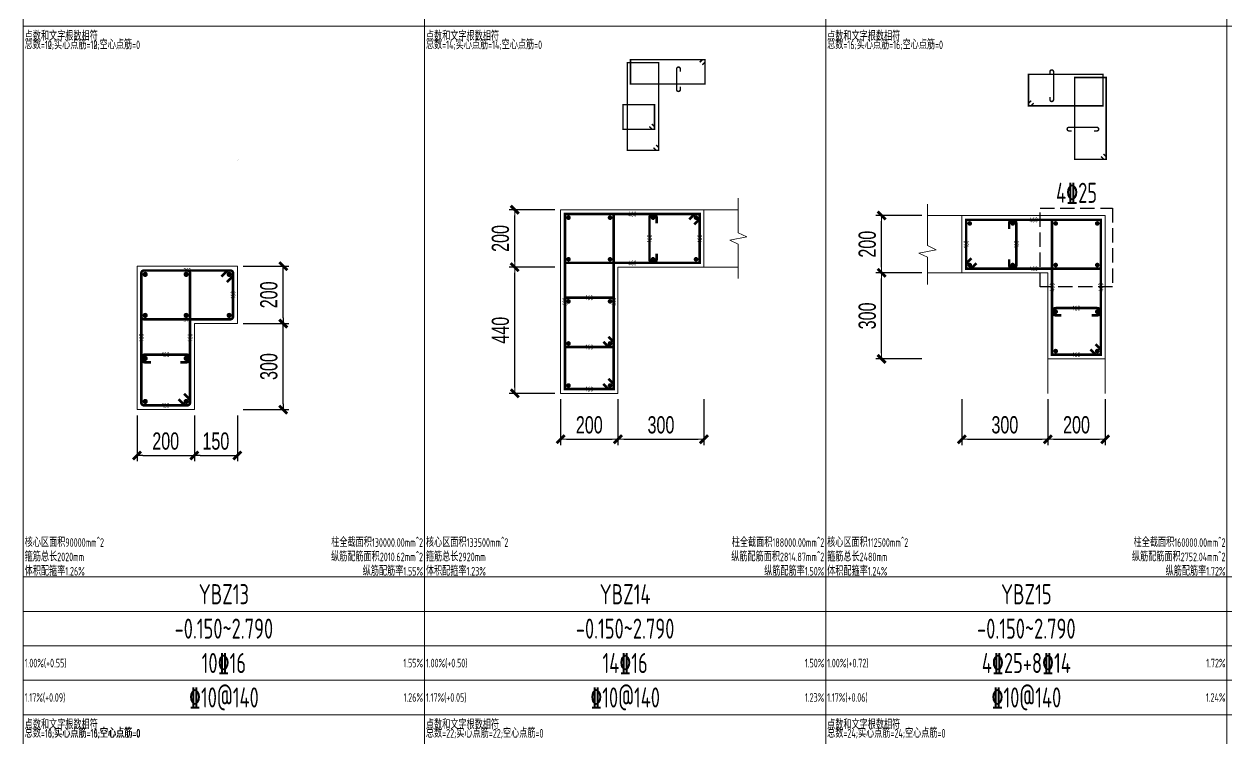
# Model space of a CAD drawing. Extents: x -129922 to 1190196, y -520662 to 139923.
# Drawn here: x 387301 to 408287, y -175240 to -162780 of the extents above; entities that cross this region are included whole.
import ezdxf
from ezdxf.enums import TextEntityAlignment as Align

# ---------------------------------------------------------------- set-up
doc = ezdxf.new("R2010")
doc.units = 0
doc.header["$LTSCALE"] = 1000
doc.header["$MEASUREMENT"] = 0
doc.linetypes.add('DASH', pattern=[0.35, 0.25, -0.1])
for name, color, linetype, lineweight in [('S-墙柱-REIN', 1, 'Continuous', 20), ('S-墙柱-大样细线', 7, 'Continuous', 20), ('S-墙柱-编号', 4, 'Continuous', 20), ('S-大样-DIM', 3, 'Continuous', 20), ('S-大样-REIN', 1, 'Continuous', 20), ('S-大样-实线', 2, 'Continuous', 20), ('S-通用-TAB', 7, 'Continuous', 20)]:
    doc.layers.add(name, color=color, linetype=linetype, lineweight=lineweight)
doc.layers.add('z-计算配筋', color=7, linetype='Continuous')
doc.layers.add('z-详图标注', color=3, linetype='Continuous')
doc.layers.add('箍筋长度', color=3, linetype='Continuous', plot=False)
doc.layers.add('配箍校核', color=34, linetype='Continuous', plot=False)
doc.styles.add('BW_Dim', font='Bweng.shx', dxfattribs={"width": 0.7, "bigfont": 'hztxt.shx'})
doc.styles.add('BW_Rein', font='tssdeng.shx', dxfattribs={"width": 0.7, "bigfont": 'hztxt.shx'})
doc.styles.add('TSSD_Rein', font='tssdeng.shx', dxfattribs={"width": 0.7, "bigfont": 'hztxt.shx'})
doc.dimstyles.new('Cyz_20_100', dxfattribs={"dimtxt": 300, "dimasz": 100, "dimexe": 100, "dimexo": 100, "dimgap": 100, "dimtad": 1, "dimdec": 0, "dimlfac": 0.2, "dimzin": 0, "dimdsep": 46, "dimtxsty": 'BW_Dim', "dimblk": '_bwk', "dimcen": 0, "dimclrt": 7, "dimadec": 0, "dimazin": 0, "dimtfac": 1, "dimtdec": 0, "dimtix": 1, "dimtmove": 2, "dimatfit": 0, "dimfxl": 0, "dimtolj": 1, "dimtzin": 0, "dimarcsym": 0})

# ---------------------------------------------------------------- blocks, each defined once
blk = doc.blocks.new('_bwk')
blk.add_line((-1, 0), (0, 0))
at = {"const_width": 0.5}
blk.add_lwpolyline([(-0.7, -0.7), (0.7, 0.7)], dxfattribs=at)
blk = doc.blocks.new('*D2057')
at = {"layer": 'Defpoints', "color": 0, "transparency": 16777216}
for p in [(405162, -169217), (406162, -169217), (406162, -170017)]:
    blk.add_point(p, dxfattribs=at)
at = {"layer": 'S-大样-DIM', "color": 0, "lineweight": -2, "transparency": 16777216}
for p, q in [((405162, -169317), (405162, -170117)), ((406162, -169317), (406162, -170117)), ((405262, -170017), (406062, -170017))]:
    blk.add_line(p, q, dxfattribs=at)
at = {"layer": 'S-大样-DIM', "color": 0, "lineweight": -2, "transparency": 16777216, "xscale": 100, "yscale": 100, "zscale": 100, "rotation": 180}
blk.add_blockref('_bwk', (405162, -170017), dxfattribs=at)
at = {"layer": 'S-大样-DIM', "color": 0, "lineweight": -2, "transparency": 16777216, "xscale": 100, "yscale": 100, "zscale": 100}
blk.add_blockref('_bwk', (406162, -170017), dxfattribs=at)
at = {"layer": 'S-大样-DIM', "color": 7, "transparency": 16777216, "insert": (405662, -169767), "char_height": 300, "attachment_point": 5, "style": 'BW_Dim'}
blk.add_mtext('\\A1;200', dxfattribs=at)
blk = doc.blocks.new('*D2058')
at = {"layer": 'Defpoints', "color": 0, "transparency": 16777216}
for p in [(403662, -169217), (405162, -169217), (405162, -170017)]:
    blk.add_point(p, dxfattribs=at)
at = {"layer": 'S-大样-DIM', "color": 0, "lineweight": -2, "transparency": 16777216}
for p, q in [((403662, -169317), (403662, -170117)), ((405162, -169317), (405162, -170117)), ((403762, -170017), (405062, -170017))]:
    blk.add_line(p, q, dxfattribs=at)
at = {"layer": 'S-大样-DIM', "color": 0, "lineweight": -2, "transparency": 16777216, "xscale": 100, "yscale": 100, "zscale": 100, "rotation": 180}
blk.add_blockref('_bwk', (403662, -170017), dxfattribs=at)
at = {"layer": 'S-大样-DIM', "color": 0, "lineweight": -2, "transparency": 16777216, "xscale": 100, "yscale": 100, "zscale": 100}
blk.add_blockref('_bwk', (405162, -170017), dxfattribs=at)
at = {"layer": 'S-大样-DIM', "color": 7, "transparency": 16777216, "insert": (404412, -169767), "char_height": 300, "attachment_point": 5, "style": 'BW_Dim'}
blk.add_mtext('\\A1;300', dxfattribs=at)
blk = doc.blocks.new('*D2059')
at = {"layer": 'Defpoints', "color": 0, "transparency": 16777216}
for p in [(402262, -166117), (403062, -166117), (403062, -167117)]:
    blk.add_point(p, dxfattribs=at)
at = {"layer": 'S-大样-DIM', "color": 0, "lineweight": -2, "transparency": 16777216}
for p, q in [((402962, -166117), (402162, -166117)), ((402262, -167017), (402262, -166217)), ((402962, -167117), (402162, -167117))]:
    blk.add_line(p, q, dxfattribs=at)
at = {"layer": 'S-大样-DIM', "color": 0, "lineweight": -2, "transparency": 16777216, "xscale": 100, "yscale": 100, "zscale": 100}
for p, rotation in [((402262, -166117), 90), ((402262, -167117), 270)]:
    blk.add_blockref('_bwk', p, dxfattribs=dict(at, rotation=rotation))
at = {"layer": 'S-大样-DIM', "color": 7, "transparency": 16777216, "insert": (402012, -166617), "char_height": 300, "attachment_point": 5, "rotation": 90, "style": 'BW_Dim'}
blk.add_mtext('\\A1;200', dxfattribs=at)
blk = doc.blocks.new('*D2060')
at = {"layer": 'Defpoints', "color": 0, "transparency": 16777216}
for p in [(402262, -167117), (403062, -167117), (403062, -168617)]:
    blk.add_point(p, dxfattribs=at)
at = {"layer": 'S-大样-DIM', "color": 0, "lineweight": -2, "transparency": 16777216}
for p, q in [((402962, -167117), (402162, -167117)), ((402262, -168517), (402262, -167217)), ((402962, -168617), (402162, -168617))]:
    blk.add_line(p, q, dxfattribs=at)
at = {"layer": 'S-大样-DIM', "color": 0, "lineweight": -2, "transparency": 16777216, "xscale": 100, "yscale": 100, "zscale": 100}
for p, rotation in [((402262, -167117), 90), ((402262, -168617), 270)]:
    blk.add_blockref('_bwk', p, dxfattribs=dict(at, rotation=rotation))
at = {"layer": 'S-大样-DIM', "color": 7, "transparency": 16777216, "insert": (402012, -167867), "char_height": 300, "attachment_point": 5, "rotation": 90, "style": 'BW_Dim'}
blk.add_mtext('\\A1;300', dxfattribs=at)
blk = doc.blocks.new('*D2061')
at = {"layer": 'Defpoints', "color": 0, "transparency": 16777216}
for p in [(397662, -169217), (399162, -169217), (399162, -170017)]:
    blk.add_point(p, dxfattribs=at)
at = {"layer": 'S-大样-DIM', "color": 0, "lineweight": -2, "transparency": 16777216}
for p, q in [((397662, -169317), (397662, -170117)), ((399162, -169317), (399162, -170117)), ((397762, -170017), (399062, -170017))]:
    blk.add_line(p, q, dxfattribs=at)
at = {"layer": 'S-大样-DIM', "color": 0, "lineweight": -2, "transparency": 16777216, "xscale": 100, "yscale": 100, "zscale": 100, "rotation": 180}
blk.add_blockref('_bwk', (397662, -170017), dxfattribs=at)
at = {"layer": 'S-大样-DIM', "color": 0, "lineweight": -2, "transparency": 16777216, "xscale": 100, "yscale": 100, "zscale": 100}
blk.add_blockref('_bwk', (399162, -170017), dxfattribs=at)
at = {"layer": 'S-大样-DIM', "color": 7, "transparency": 16777216, "insert": (398412, -169767), "char_height": 300, "attachment_point": 5, "style": 'BW_Dim'}
blk.add_mtext('\\A1;300', dxfattribs=at)
blk = doc.blocks.new('*D2062')
at = {"layer": 'Defpoints', "color": 0, "transparency": 16777216}
for p in [(396662, -169217), (397662, -169217), (397662, -170017)]:
    blk.add_point(p, dxfattribs=at)
at = {"layer": 'S-大样-DIM', "color": 0, "lineweight": -2, "transparency": 16777216}
for p, q in [((396662, -169317), (396662, -170117)), ((397662, -169317), (397662, -170117)), ((396762, -170017), (397562, -170017))]:
    blk.add_line(p, q, dxfattribs=at)
at = {"layer": 'S-大样-DIM', "color": 0, "lineweight": -2, "transparency": 16777216, "xscale": 100, "yscale": 100, "zscale": 100, "rotation": 180}
blk.add_blockref('_bwk', (396662, -170017), dxfattribs=at)
at = {"layer": 'S-大样-DIM', "color": 0, "lineweight": -2, "transparency": 16777216, "xscale": 100, "yscale": 100, "zscale": 100}
blk.add_blockref('_bwk', (397662, -170017), dxfattribs=at)
at = {"layer": 'S-大样-DIM', "color": 7, "transparency": 16777216, "insert": (397162, -169767), "char_height": 300, "attachment_point": 5, "style": 'BW_Dim'}
blk.add_mtext('\\A1;200', dxfattribs=at)
blk = doc.blocks.new('*D2063')
at = {"layer": 'Defpoints', "color": 0, "transparency": 16777216}
for p in [(395862, -166017), (396662, -166017), (396662, -167017)]:
    blk.add_point(p, dxfattribs=at)
at = {"layer": 'S-大样-DIM', "color": 0, "lineweight": -2, "transparency": 16777216}
for p, q in [((396562, -166017), (395762, -166017)), ((395862, -166917), (395862, -166117)), ((396562, -167017), (395762, -167017))]:
    blk.add_line(p, q, dxfattribs=at)
at = {"layer": 'S-大样-DIM', "color": 0, "lineweight": -2, "transparency": 16777216, "xscale": 100, "yscale": 100, "zscale": 100}
for p, rotation in [((395862, -166017), 90), ((395862, -167017), 270)]:
    blk.add_blockref('_bwk', p, dxfattribs=dict(at, rotation=rotation))
at = {"layer": 'S-大样-DIM', "color": 7, "transparency": 16777216, "insert": (395612, -166517), "char_height": 300, "attachment_point": 5, "rotation": 90, "style": 'BW_Dim'}
blk.add_mtext('\\A1;200', dxfattribs=at)
blk = doc.blocks.new('*D2064')
at = {"layer": 'Defpoints', "color": 0, "transparency": 16777216}
for p in [(395862, -167017), (396662, -167017), (396662, -169217)]:
    blk.add_point(p, dxfattribs=at)
at = {"layer": 'S-大样-DIM', "color": 0, "lineweight": -2, "transparency": 16777216}
for p, q in [((396562, -167017), (395762, -167017)), ((395862, -169117), (395862, -167117)), ((396562, -169217), (395762, -169217))]:
    blk.add_line(p, q, dxfattribs=at)
at = {"layer": 'S-大样-DIM', "color": 0, "lineweight": -2, "transparency": 16777216, "xscale": 100, "yscale": 100, "zscale": 100}
for p, rotation in [((395862, -167017), 90), ((395862, -169217), 270)]:
    blk.add_blockref('_bwk', p, dxfattribs=dict(at, rotation=rotation))
at = {"layer": 'S-大样-DIM', "color": 7, "transparency": 16777216, "insert": (395612, -168117), "char_height": 300, "attachment_point": 5, "rotation": 90, "style": 'BW_Dim'}
blk.add_mtext('\\A1;440', dxfattribs=at)
blk = doc.blocks.new('*D2148')
at = {"layer": 'Defpoints', "color": 0, "transparency": 16777216}
for p in [(391022, -168000), (391822, -168000), (391022, -169500)]:
    blk.add_point(p, dxfattribs=at)
at = {"layer": 'z-详图标注', "color": 0, "lineweight": -2, "transparency": 16777216}
for p, q in [((391122, -168000), (391922, -168000)), ((391822, -169400), (391822, -168100)), ((391122, -169500), (391922, -169500))]:
    blk.add_line(p, q, dxfattribs=at)
at = {"layer": 'z-详图标注', "color": 0, "lineweight": -2, "transparency": 16777216, "xscale": 100, "yscale": 100, "zscale": 100}
for p, rotation in [((391822, -168000), 90), ((391822, -169500), 270)]:
    blk.add_blockref('_bwk', p, dxfattribs=dict(at, rotation=rotation))
at = {"layer": 'z-详图标注', "color": 7, "transparency": 16777216, "insert": (391572, -168750), "char_height": 300, "attachment_point": 5, "rotation": 90, "style": 'BW_Dim'}
blk.add_mtext('\\A1;300', dxfattribs=at)
blk = doc.blocks.new('*D2149')
at = {"layer": 'Defpoints', "color": 0, "transparency": 16777216}
for p in [(391022, -167000), (391822, -167000), (391022, -168000)]:
    blk.add_point(p, dxfattribs=at)
at = {"layer": 'z-详图标注', "color": 0, "lineweight": -2, "transparency": 16777216}
for p, q in [((391122, -167000), (391922, -167000)), ((391822, -167900), (391822, -167100)), ((391122, -168000), (391922, -168000))]:
    blk.add_line(p, q, dxfattribs=at)
at = {"layer": 'z-详图标注', "color": 0, "lineweight": -2, "transparency": 16777216, "xscale": 100, "yscale": 100, "zscale": 100}
for p, rotation in [((391822, -167000), 90), ((391822, -168000), 270)]:
    blk.add_blockref('_bwk', p, dxfattribs=dict(at, rotation=rotation))
at = {"layer": 'z-详图标注', "color": 7, "transparency": 16777216, "insert": (391572, -167500), "char_height": 300, "attachment_point": 5, "rotation": 90, "style": 'BW_Dim'}
blk.add_mtext('\\A1;200', dxfattribs=at)
blk = doc.blocks.new('*D2150')
at = {"layer": 'Defpoints', "color": 0, "transparency": 16777216}
for p in [(389272, -169500), (390272, -169500), (390272, -170300)]:
    blk.add_point(p, dxfattribs=at)
at = {"layer": 'z-详图标注', "color": 0, "lineweight": -2, "transparency": 16777216}
for p, q in [((389272, -169600), (389272, -170400)), ((390272, -169600), (390272, -170400)), ((389372, -170300), (390172, -170300))]:
    blk.add_line(p, q, dxfattribs=at)
at = {"layer": 'z-详图标注', "color": 0, "lineweight": -2, "transparency": 16777216, "xscale": 100, "yscale": 100, "zscale": 100, "rotation": 180}
blk.add_blockref('_bwk', (389272, -170300), dxfattribs=at)
at = {"layer": 'z-详图标注', "color": 0, "lineweight": -2, "transparency": 16777216, "xscale": 100, "yscale": 100, "zscale": 100}
blk.add_blockref('_bwk', (390272, -170300), dxfattribs=at)
at = {"layer": 'z-详图标注', "color": 7, "transparency": 16777216, "insert": (389772, -170050), "char_height": 300, "attachment_point": 5, "style": 'BW_Dim'}
blk.add_mtext('\\A1;200', dxfattribs=at)
blk = doc.blocks.new('*D2151')
at = {"layer": 'Defpoints', "color": 0, "transparency": 16777216}
for p in [(390272, -169500), (391022, -169500), (391022, -170300)]:
    blk.add_point(p, dxfattribs=at)
at = {"layer": 'z-详图标注', "color": 0, "lineweight": -2, "transparency": 16777216}
for p, q in [((390272, -169600), (390272, -170400)), ((391022, -169600), (391022, -170400)), ((390372, -170300), (390922, -170300))]:
    blk.add_line(p, q, dxfattribs=at)
at = {"layer": 'z-详图标注', "color": 0, "lineweight": -2, "transparency": 16777216, "xscale": 100, "yscale": 100, "zscale": 100, "rotation": 180}
blk.add_blockref('_bwk', (390272, -170300), dxfattribs=at)
at = {"layer": 'z-详图标注', "color": 0, "lineweight": -2, "transparency": 16777216, "xscale": 100, "yscale": 100, "zscale": 100}
blk.add_blockref('_bwk', (391022, -170300), dxfattribs=at)
at = {"layer": 'z-详图标注', "color": 7, "transparency": 16777216, "insert": (390647, -170050), "char_height": 300, "attachment_point": 5, "style": 'BW_Dim'}
blk.add_mtext('\\A1;150', dxfattribs=at)

msp = doc.modelspace()

# ---------------------------------------------------------------- linework, layer by layer
at = {"linetype": 'DASH'}
msp.add_lwpolyline([(405027.9, -165987.9), (406292.4, -165987.9), (406292.4, -167362.5), (405027.9, -167362.5)], close=True, dxfattribs=at)
at = {"layer": 'S-墙柱-REIN'}
for points, const_width in [([(396779.1, -166154.9, 1), (396819.1, -166154.9, 1)], 40), ([(397504.1, -166154.9, 1), (397544.1, -166154.9, 1)], 40), ([(398254.1, -166154.9, 1), (398294.1, -166154.9, 1)], 40), ([(399004.1, -166154.9, 1), (399044.1, -166154.9, 1)], 40), ([(403779.1, -166254.9, 1), (403819.1, -166254.9, 1)], 40), ([(404529.1, -166254.9, 1), (404569.1, -166254.9, 1)], 40), ([(405279.1, -166254.9, 1), (405319.1, -166254.9, 1)], 40), ([(406004.1, -166254.9, 1), (406044.1, -166254.9, 1)], 40), ([(396779.1, -166879.9, 1), (396819.1, -166879.9, 1)], 40), ([(397504.1, -166879.9, 1), (397544.1, -166879.9, 1)], 40), ([(398254.1, -166879.9, 1), (398294.1, -166879.9, 1)], 40), ([(399004.1, -166879.9, 1), (399044.1, -166879.9, 1)], 40), ([(403779.1, -166979.9, 1), (403819.1, -166979.9, 1)], 40), ([(404529.1, -166979.9, 1), (404569.1, -166979.9, 1)], 40), ([(405279.1, -166979.9, 1), (405319.1, -166979.9, 1)], 40), ([(406004.1, -166979.9, 1), (406044.1, -166979.9, 1)], 40), ([(389391.6, -167142.9, 1), (389436.6, -167142.9, 1)], 45), ([(390106.6, -167142.9, 1), (390151.6, -167142.9, 1)], 45), ([(390856.6, -167142.9, 1), (390901.6, -167142.9, 1)], 45), ([(396779.1, -167613.3, 1), (396819.1, -167613.3, 1)], 40), ([(397504.1, -167613.3, 1), (397544.1, -167613.3, 1)], 40), ([(389391.6, -167857.9, 1), (389436.6, -167857.9, 1)], 45), ([(390106.6, -167857.9, 1), (390151.6, -167857.9, 1)], 45), ([(390856.6, -167857.9, 1), (390901.6, -167857.9, 1)], 45), ([(405279.1, -167793.5, 1), (405319.1, -167793.5, 1)], 40), ([(406004.1, -167793.5, 1), (406044.1, -167793.5, 1)], 40), ([(396779.1, -168346.6, 1), (396819.1, -168346.6, 1)], 40), ([(397504.1, -168346.6, 1), (397544.1, -168346.6, 1)], 40), ([(405279.1, -168479.9, 1), (405319.1, -168479.9, 1)], 40), ([(406004.1, -168479.9, 1), (406044.1, -168479.9, 1)], 40), ([(389391.6, -168607.9, 1), (389436.6, -168607.9, 1)], 45), ([(390106.6, -168607.9, 1), (390151.6, -168607.9, 1)], 45), ([(396779.1, -169079.9, 1), (396819.1, -169079.9, 1)], 40), ([(397504.1, -169079.9, 1), (397544.1, -169079.9, 1)], 40), ([(389391.6, -169357.9, 1), (389436.6, -169357.9, 1)], 45), ([(390106.6, -169357.9, 1), (390151.6, -169357.9, 1)], 45)]:
    msp.add_lwpolyline(points, format="xyb", close=True, dxfattribs=dict(at, const_width=const_width))
at = {"layer": 'S-墙柱-大样细线'}
for points in [[(397661.6, -167017.4), (397661.6, -169217.4), (396661.6, -169217.4), (396661.6, -166017.4), (399161.6, -166017.4), (399161.6, -167017.4)], [(405161.6, -167117.4), (403661.6, -167117.4), (403661.6, -166117.4), (406161.6, -166117.4), (406161.6, -168617.4), (405161.6, -168617.4)], [(390271.6, -168000.4), (390271.6, -169500.4), (389271.6, -169500.4), (389271.6, -167000.4), (391021.6, -167000.4), (391021.6, -168000.4)]]:
    msp.add_lwpolyline(points, close=True, dxfattribs=at)
at = {"layer": 'S-大样-REIN'}
for points, const_width in [([(398283.9, -164934), (398329.9, -164979.9), (398374.1, -164979.9), (398374.1, -163454.9), (397824.1, -163454.9), (397824.1, -164979.9), (398374.1, -164979.9), (398374.1, -164935.7), (398328.1, -164889.8)], 25), ([(399134.4, -163488.8), (399180.3, -163442.9), (399180.3, -163398.7), (397880.3, -163398.7), (397880.3, -163823.7), (399180.3, -163823.7), (399180.3, -163398.7), (399136.1, -163398.7), (399090.2, -163444.6)], 25), ([(404870, -164114.8), (404824.1, -164160.7), (404824.1, -164204.9), (406124.1, -164204.9), (406124.1, -163654.9), (404824.1, -163654.9), (404824.1, -164204.9), (404868.3, -164204.9), (404914.2, -164159)], 25), ([(406090.2, -165090.2), (406136.1, -165136.2), (406180.3, -165136.2), (406180.3, -163711.2), (405630.3, -163711.2), (405630.3, -165136.2), (406180.3, -165136.2), (406180.3, -165092), (406134.4, -165046)], 25), ([(398253.1, -164523.1), (398299.1, -164569.1), (398299.1, -164613.3), (397749.1, -164613.3), (397749.1, -164184.1), (398299.1, -164184.1), (398299.1, -164613.3), (398254.9, -164613.3), (398208.9, -164567.3)], 25), ([(397406.3, -169050.5), (397498.2, -169142.4), (397586.6, -169142.4), (397586.6, -166092.4), (396736.6, -166092.4), (396736.6, -169142.4), (397586.6, -169142.4), (397586.6, -169054), (397494.6, -168962.1)], 45), ([(398994.6, -166272.7), (399086.6, -166180.8), (399086.6, -166092.4), (396736.6, -166092.4), (396736.6, -166942.4), (399086.6, -166942.4), (399086.6, -166092.4), (398998.2, -166092.4), (398906.3, -166184.4)], 45), ([(403828.5, -166862.1), (403736.6, -166954), (403736.6, -167042.4), (406086.6, -167042.4), (406086.6, -166192.4), (403736.6, -166192.4), (403736.6, -167042.4), (403825, -167042.4), (403916.9, -166950.5)], 45), ([(405906.3, -168450.5), (405998.2, -168542.4), (406086.6, -168542.4), (406086.6, -166192.4), (405236.6, -166192.4), (405236.6, -168542.4), (406086.6, -168542.4), (406086.6, -168454), (405994.6, -168362.1)], 45), ([(397494.6, -168228.8), (397586.6, -168320.7), (397586.6, -168409.1), (396736.6, -168409.1), (396736.6, -167550.8), (397586.6, -167550.8), (397586.6, -168409.1), (397498.2, -168409.1), (397406.3, -168317.2)], 45)]:
    msp.add_lwpolyline(points, dxfattribs=dict(at, const_width=const_width))
for points, const_width in [([(398749.1, -163873.7), (398749.1, -163923.7, -1), (398686.6, -163923.7), (398686.6, -163561.2, -1), (398749.1, -163561.2), (398749.1, -163611.2)], 25), ([(405199.1, -163661.2), (405199.1, -163611.2, -1), (405261.6, -163611.2), (405261.6, -164098.7, -1), (405199.1, -164098.7), (405199.1, -164048.7)], 25), ([(390987.4, -164832.4), (391033.3, -164786.4, 0.1989124), (391040.4, -164769.4), (391040.4, -164755.7, 0.4142136), (391016.4, -164731.7), (390264.4, -164731.7, 0.4142136), (390240.4, -164755.7), (390240.4, -165132.7, 0.4142136), (390264.4, -165156.7), (391016.4, -165156.7, 0.4142136), (391040.4, -165132.7), (391040.4, -164755.7, 0.4142136), (391016.4, -164731.7), (391002.6, -164731.7, 0.1989124), (390985.6, -164738.7), (390939.6, -164784.6)], 0.15), ([(405580.3, -164642.4), (405530.3, -164642.4, -1), (405530.3, -164579.9), (406017.8, -164579.9, -1), (406017.8, -164642.4), (405967.8, -164642.4)], 25), ([(390508.4, -165909.9), (390554.4, -165955.9, 0.1989124), (390571.3, -165962.9), (390585.1, -165962.9, 0.4142136), (390609.1, -165938.9), (390609.1, -164811.9, 0.4142136), (390585.1, -164787.9), (390208.1, -164787.9, 0.4142136), (390184.1, -164811.9), (390184.1, -165938.9, 0.4142136), (390208.1, -165962.9), (390585.1, -165962.9, 0.4142136), (390609.1, -165938.9), (390609.1, -165925.1, 0.1989124), (390602.1, -165908.1), (390556.1, -165862.2)], 0.15), ([(390192.9, -165587.9), (390142.9, -165587.9, -1), (390142.9, -165520.4), (390500.4, -165520.4, -1), (390500.4, -165587.9), (390450.4, -165587.9)], 0.15), ([(398336.6, -166779.9), (398336.6, -166879.9, -1), (398211.6, -166879.9), (398211.6, -166154.9, -1), (398336.6, -166154.9), (398336.6, -166254.9)], 45), ([(404486.6, -166354.9), (404486.6, -166254.9, -1), (404611.6, -166254.9), (404611.6, -166979.9, -1), (404486.6, -166979.9), (404486.6, -166879.9)], 45), ([(390840.6, -167276.8), (390932.6, -167184.9, 0.1989124), (390946.6, -167151), (390946.6, -167123.4, 0.4142136), (390898.6, -167075.4), (389394.6, -167075.4, 0.4142136), (389346.6, -167123.4), (389346.6, -167877.4, 0.4142136), (389394.6, -167925.4), (390898.6, -167925.4, 0.4142136), (390946.6, -167877.4), (390946.6, -167123.4, 0.4142136), (390898.6, -167075.4), (390871, -167075.4, 0.1989124), (390837.1, -167089.5), (390745.2, -167181.4)], 45), ([(389995.2, -169319.4), (390087.1, -169411.3, 0.1989124), (390121, -169425.4), (390148.6, -169425.4, 0.4142136), (390196.6, -169377.4), (390196.6, -167123.4, 0.4142136), (390148.6, -167075.4), (389394.6, -167075.4, 0.4142136), (389346.6, -167123.4), (389346.6, -169377.4, 0.4142136), (389394.6, -169425.4), (390148.6, -169425.4, 0.4142136), (390196.6, -169377.4), (390196.6, -169349.8, 0.1989124), (390182.6, -169315.9), (390090.6, -169224)], 45), ([(405399.1, -167856), (405299.1, -167856, -1), (405299.1, -167731), (406024.1, -167731, -1), (406024.1, -167856), (405924.1, -167856)], 45), ([(389514.1, -168675.4), (389414.1, -168675.4, -1), (389414.1, -168540.4), (390129.1, -168540.4, -1), (390129.1, -168675.4), (390029.1, -168675.4)], 45)]:
    msp.add_lwpolyline(points, format="xyb", dxfattribs=dict(at, const_width=const_width))
at = {"layer": 'S-大样-实线'}
for points in [[(399761.6, -167217.4), (399761.6, -166617.4), (399611.6, -166547.4), (399911.6, -166487.4), (399761.6, -166417.4), (399761.6, -165817.4)], [(403061.6, -167317.4), (403061.6, -166842.4), (402911.6, -166772.4), (403211.6, -166712.4), (403061.6, -166642.4), (403061.6, -165917.4)], [(399161.6, -166017.4), (399761.6, -166017.4)], [(403661.6, -166117.4), (403061.6, -166117.4)], [(399161.6, -167017.4), (399761.6, -167017.4)], [(403661.6, -167117.4), (403061.6, -167117.4)], [(405161.6, -168617.4), (405161.6, -169217.4)], [(406161.6, -168617.4), (406161.6, -169217.4)]]:
    msp.add_lwpolyline(points, dxfattribs=at)
at = {"layer": 'S-通用-TAB'}
for points in [[(387286.6, -162817.4), (387286.6, -150817.4), (394286.6, -150817.4), (394286.6, -162817.4), (387286.6, -162817.4), (387286.6, -160417.4), (394286.6, -160417.4), (394286.6, -161017.4), (387286.6, -161017.4), (387286.6, -161617.4), (394286.6, -161617.4), (394286.6, -162217.4), (387286.6, -162217.4), (387286.6, -162817.4)], [(394286.6, -162817.4), (394286.6, -150817.4), (401286.6, -150817.4), (401286.6, -162817.4), (394286.6, -162817.4), (394286.6, -160417.4), (401286.6, -160417.4), (401286.6, -161017.4), (394286.6, -161017.4), (394286.6, -161617.4), (401286.6, -161617.4), (401286.6, -162217.4), (394286.6, -162217.4), (394286.6, -162817.4)], [(401286.6, -162817.4), (401286.6, -150817.4), (408286.6, -150817.4), (408286.6, -162817.4), (401286.6, -162817.4), (401286.6, -160417.4), (408286.6, -160417.4), (408286.6, -161017.4), (401286.6, -161017.4), (401286.6, -161617.4), (408286.6, -161617.4), (408286.6, -162217.4), (401286.6, -162217.4), (401286.6, -162817.4)], [(408286.6, -162817.4), (408286.6, -150817.4), (415286.6, -150817.4), (415286.6, -162817.4), (408286.6, -162817.4), (408286.6, -160417.4), (415286.6, -160417.4), (415286.6, -161017.4), (408286.6, -161017.4), (408286.6, -161617.4), (415286.6, -161617.4), (415286.6, -162217.4), (408286.6, -162217.4), (408286.6, -162817.4)], [(387286.6, -174817.4), (387286.6, -162817.4), (394286.6, -162817.4), (394286.6, -174817.4), (387286.6, -174817.4), (387286.6, -172417.4), (394286.6, -172417.4), (394286.6, -173017.4), (387286.6, -173017.4), (387286.6, -173617.4), (394286.6, -173617.4), (394286.6, -174217.4), (387286.6, -174217.4), (387286.6, -174817.4)], [(394286.6, -174817.4), (394286.6, -162817.4), (401286.6, -162817.4), (401286.6, -174817.4), (394286.6, -174817.4), (394286.6, -172417.4), (401286.6, -172417.4), (401286.6, -173017.4), (394286.6, -173017.4), (394286.6, -173617.4), (401286.6, -173617.4), (401286.6, -174217.4), (394286.6, -174217.4), (394286.6, -174817.4)], [(401286.6, -174817.4), (401286.6, -162817.4), (408286.6, -162817.4), (408286.6, -174817.4), (401286.6, -174817.4), (401286.6, -172417.4), (408286.6, -172417.4), (408286.6, -173017.4), (401286.6, -173017.4), (401286.6, -173617.4), (408286.6, -173617.4), (408286.6, -174217.4), (401286.6, -174217.4), (401286.6, -174817.4)], [(408286.6, -174817.4), (408286.6, -162817.4), (415286.6, -162817.4), (415286.6, -174817.4), (408286.6, -174817.4), (408286.6, -172417.4), (415286.6, -172417.4), (415286.6, -173017.4), (408286.6, -173017.4), (408286.6, -173617.4), (415286.6, -173617.4), (415286.6, -174217.4), (408286.6, -174217.4), (408286.6, -174817.4)], [(387286.6, -186817.4), (387286.6, -174817.4), (394286.6, -174817.4), (394286.6, -186817.4), (387286.6, -186817.4), (387286.6, -184417.4), (394286.6, -184417.4), (394286.6, -185017.4), (387286.6, -185017.4), (387286.6, -185617.4), (394286.6, -185617.4), (394286.6, -186217.4), (387286.6, -186217.4), (387286.6, -186817.4)], [(394286.6, -186817.4), (394286.6, -174817.4), (401286.6, -174817.4), (401286.6, -186817.4), (394286.6, -186817.4), (394286.6, -184417.4), (401286.6, -184417.4), (401286.6, -185017.4), (394286.6, -185017.4), (394286.6, -185617.4), (401286.6, -185617.4), (401286.6, -186217.4), (394286.6, -186217.4), (394286.6, -186817.4)], [(401286.6, -186817.4), (401286.6, -174817.4), (408286.6, -174817.4), (408286.6, -186817.4), (401286.6, -186817.4), (401286.6, -184417.4), (408286.6, -184417.4), (408286.6, -185017.4), (401286.6, -185017.4), (401286.6, -185617.4), (408286.6, -185617.4), (408286.6, -186217.4), (401286.6, -186217.4), (401286.6, -186817.4)]]:
    msp.add_lwpolyline(points, dxfattribs=at)

# ---------------------------------------------------------------- texts
at = {"layer": 'S-墙柱-编号', "color": 3, "style": 'TSSD_Rein', "width": 0.7}
for s, p in [('YBZ13', (390786.6, -172717.4)), ('YBZ14', (397786.6, -172717.4)), ('YBZ15', (404786.6, -172717.4))]:
    msp.add_text(s, height=350, dxfattribs=at).set_placement(p, align=Align.MIDDLE_CENTER)
at = {"layer": 'S-墙柱-编号', "style": 'TSSD_Rein', "width": 0.7}
for s, p in [('-0.150~2.790', (390786.6, -173317.4)), ('-0.150~2.790', (397786.6, -173317.4)), ('-0.150~2.790', (404786.6, -173317.4)), ('10\x8416', (390786.6, -173917.4)), ('\x8410@140', (390786.6, -174517.4))]:
    msp.add_text(s, height=350, dxfattribs=at).set_placement(p, align=Align.MIDDLE_CENTER)
at = {"layer": 'z-计算配筋', "style": 'BW_Rein', "width": 0.7}
for s, p in [('4\x8425', (405662.8, -165721.3)), ('14\x8416', (397786.6, -173917.4)), ('4\x8425+8\x8414', (404786.6, -173917.4)), ('\x8410@140', (397786.6, -174517.4)), ('\x8410@140', (404786.6, -174517.4))]:
    msp.add_text(s, height=350, dxfattribs=at).set_placement(p, align=Align.MIDDLE_CENTER)
at = {"layer": '箍筋长度', "style": 'BW_Rein', "width": 0.7}
for s, p in [('460', (397911.6, -166092.4)), ('460', (404911.6, -166192.4)), ('310', (390146.6, -167075.4)), ('460', (397911.6, -166942.4)), ('460', (404911.6, -167042.4)), ('160', (397161.6, -167550.8)), ('310', (390146.6, -167925.4)), ('160', (405661.6, -167731)), ('160', (389771.6, -168540.4)), ('160', (397161.6, -168409.1)), ('160', (405661.6, -168542.4)), ('160', (397161.6, -169142.4)), ('160', (389771.6, -169425.4))]:
    msp.add_text(s, height=85, dxfattribs=at).set_placement(p, align=Align.MIDDLE_CENTER)
for s, p in [('160', (398211.6, -166517.4)), ('160', (399086.6, -166517.4)), ('160', (403736.6, -166617.4)), ('160', (404611.6, -166617.4)), ('160', (390946.6, -167500.4)), ('460', (405236.6, -167367.4)), ('460', (406086.6, -167367.4)), ('600', (396736.6, -167617.4)), ('600', (397586.6, -167617.4)), ('460', (389346.6, -168250.4)), ('460', (390196.6, -168250.4))]:
    msp.add_text(s, height=85, rotation=90, dxfattribs=at).set_placement(p, align=Align.MIDDLE_CENTER)
at = {"layer": '配箍校核', "style": 'BW_Rein', "width": 0.7}
for s, p in [('点数和文字根数相符', (387311.6, -163067.4)), ('点数和文字根数相符', (387311.6, -163067.4)), ('点数和文字根数相符', (387311.6, -163067.4)), ('总数=10;实心点筋=10;空心点筋=0', (387311.6, -163217.4)), ('总数=12;实心点筋=12;空心点筋=0', (387311.6, -163217.4)), ('点数和文字根数相符', (394311.6, -163067.4)), ('点数和文字根数相符', (394311.6, -163067.4)), ('总数=14;实心点筋=14;空心点筋=0', (394311.6, -163217.4)), ('总数=14;实心点筋=14;空心点筋=0', (394311.6, -163217.4)), ('点数和文字根数相符', (401311.6, -163067.4)), ('总数=16;实心点筋=16;空心点筋=0', (401311.6, -163217.4)), ('核心区面积90000mm^ 2', (387311.6, -171892.4)), ('核心区面积133500mm^ 2', (394311.6, -171892.4)), ('核心区面积112500mm^ 2', (401311.6, -171892.4)), ('箍筋总长2020mm', (387311.6, -172142.4)), ('箍筋总长2920mm', (394311.6, -172142.4)), ('箍筋总长2480mm', (401311.6, -172142.4)), ('体积配箍率1.26%', (387311.6, -172392.4)), ('体积配箍率1.23%', (394311.6, -172392.4)), ('体积配箍率1.24%', (401311.6, -172392.4)), ('点数和文字根数相符', (387311.6, -175067.4)), ('点数和文字根数相符', (387311.6, -175067.4)), ('点数和文字根数相符', (394311.6, -175067.4)), ('点数和文字根数相符', (401311.6, -175067.4)), ('总数=16;实心点筋=16;空心点筋=0', (387311.6, -175217.4)), ('总数=10;实心点筋=10;空心点筋=0', (387311.6, -175217.4)), ('总数=22;实心点筋=22;空心点筋=0', (394311.6, -175217.4)), ('总数=24;实心点筋=24;空心点筋=0', (401311.6, -175217.4))]:
    msp.add_text(s, height=150, dxfattribs=at).set_placement(p)
for s, p in [('柱全截面积130000.00mm^ 2', (394261.6, -171892.4)), ('柱全截面积188000.00mm^ 2', (401261.6, -171892.4)), ('柱全截面积160000.00mm^ 2', (408261.6, -171892.4)), ('纵筋配筋面积2010.62mm^ 2', (394261.6, -172142.4)), ('纵筋配筋面积2814.87mm^ 2', (401261.6, -172142.4)), ('纵筋配筋面积2752.04mm^ 2', (408261.6, -172142.4)), ('纵筋配筋率1.55%', (394261.6, -172392.4)), ('纵筋配筋率1.50%', (401261.6, -172392.4)), ('纵筋配筋率1.72%', (408261.6, -172392.4))]:
    msp.add_text(s, height=150, dxfattribs=at).set_placement(p, align=Align.RIGHT)
for s, p in [('1.00%(+0.55)', (387311.6, -173917.4)), ('1.00%(+0.50)', (394311.6, -173917.4)), ('1.00%(+0.72)', (401311.6, -173917.4)), ('1.17%(+0.09)', (387311.6, -174517.4)), ('1.17%(+0.05)', (394311.6, -174517.4)), ('1.17%(+0.06)', (401311.6, -174517.4))]:
    msp.add_text(s, height=150, dxfattribs=at).set_placement(p, align=Align.MIDDLE_LEFT)
for s, p in [('1.55%', (394261.6, -173917.4)), ('1.50%', (401261.6, -173917.4)), ('1.72%', (408261.6, -173917.4)), ('1.26%', (394261.6, -174517.4)), ('1.23%', (401261.6, -174517.4)), ('1.24%', (408261.6, -174517.4))]:
    msp.add_text(s, height=150, dxfattribs=at).set_placement(p, align=Align.MIDDLE_RIGHT)

# ---------------------------------------------------------------- dimensions: what is measured, and where the dimension line sits
at = {"layer": 'S-大样-DIM'}
for base, p1, p2, picture, middle in [((395861.6, -166017.4), (396661.6, -167017.4), (396661.6, -166017.4), '*D2063', (395611.6, -166517.4)), ((402261.6, -166117.4), (403061.6, -167117.4), (403061.6, -166117.4), '*D2059', (402011.6, -166617.4)), ((395861.6, -167017.4), (396661.6, -169217.4), (396661.6, -167017.4), '*D2064', (395611.6, -168117.4)), ((402261.6, -167117.4), (403061.6, -168617.4), (403061.6, -167117.4), '*D2060', (402011.6, -167867.4))]:
    dim = msp.add_linear_dim(base=base, p1=p1, p2=p2, angle=90, dimstyle='Cyz_20_100', dxfattribs=at)
    dim.commit()
    dim.dimension.update_dxf_attribs({"geometry": picture, "text_midpoint": middle})
for base, p1, p2, picture, middle in [((397661.6, -170017.4), (396661.6, -169217.4), (397661.6, -169217.4), '*D2062', (397161.6, -169767.4)), ((399161.6, -170017.4), (397661.6, -169217.4), (399161.6, -169217.4), '*D2061', (398411.6, -169767.4)), ((405161.6, -170017.4), (403661.6, -169217.4), (405161.6, -169217.4), '*D2058', (404411.6, -169767.4)), ((406161.6, -170017.4), (405161.6, -169217.4), (406161.6, -169217.4), '*D2057', (405661.6, -169767.4))]:
    dim = msp.add_linear_dim(base=base, p1=p1, p2=p2, dimstyle='Cyz_20_100', dxfattribs=at)
    dim.commit()
    dim.dimension.update_dxf_attribs({"geometry": picture, "text_midpoint": middle})
at = {"layer": 'z-详图标注'}
for base, p1, p2, picture, middle in [((391821.6, -167000.4), (391021.6, -168000.4), (391021.6, -167000.4), '*D2149', (391571.6, -167500.4)), ((391821.6, -168000.4), (391021.6, -169500.4), (391021.6, -168000.4), '*D2148', (391571.6, -168750.4))]:
    dim = msp.add_linear_dim(base=base, p1=p1, p2=p2, angle=90, dimstyle='Cyz_20_100', dxfattribs=at)
    dim.commit()
    dim.dimension.update_dxf_attribs({"geometry": picture, "text_midpoint": middle})
for base, p1, p2, picture, middle in [((390271.6, -170300.4), (389271.6, -169500.4), (390271.6, -169500.4), '*D2150', (389771.6, -170050.4)), ((391021.6, -170300.4), (390271.6, -169500.4), (391021.6, -169500.4), '*D2151', (390646.6, -170050.4))]:
    dim = msp.add_linear_dim(base=base, p1=p1, p2=p2, dimstyle='Cyz_20_100', dxfattribs=at)
    dim.commit()
    dim.dimension.update_dxf_attribs({"geometry": picture, "text_midpoint": middle})

doc.saveas('drawing.dxf')
